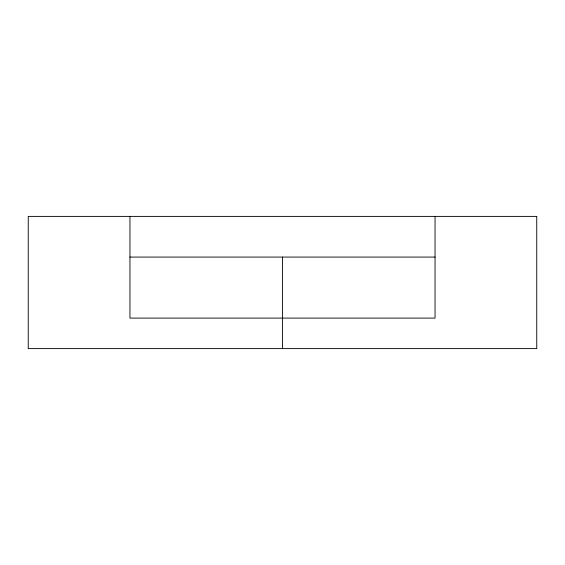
<?xml version="1.0" encoding="UTF-8"?>
<svg xmlns="http://www.w3.org/2000/svg" width="565" height="565" viewBox="0 0 565 565"><rect width="100%" height="100%" fill="white"/><g stroke="black" fill="none" stroke-linecap="round" stroke-linejoin="round"><path stroke-width="0.85" d="M129.95 257.075L435.05 257.075M435.05 216.395L435.05 318.095L129.95 318.095L129.95 216.395M282.5 257.075L282.5 348.605M536.75 216.395L28.25 216.395L28.25 348.605L536.75 348.605L536.75 216.395"/></g></svg>
